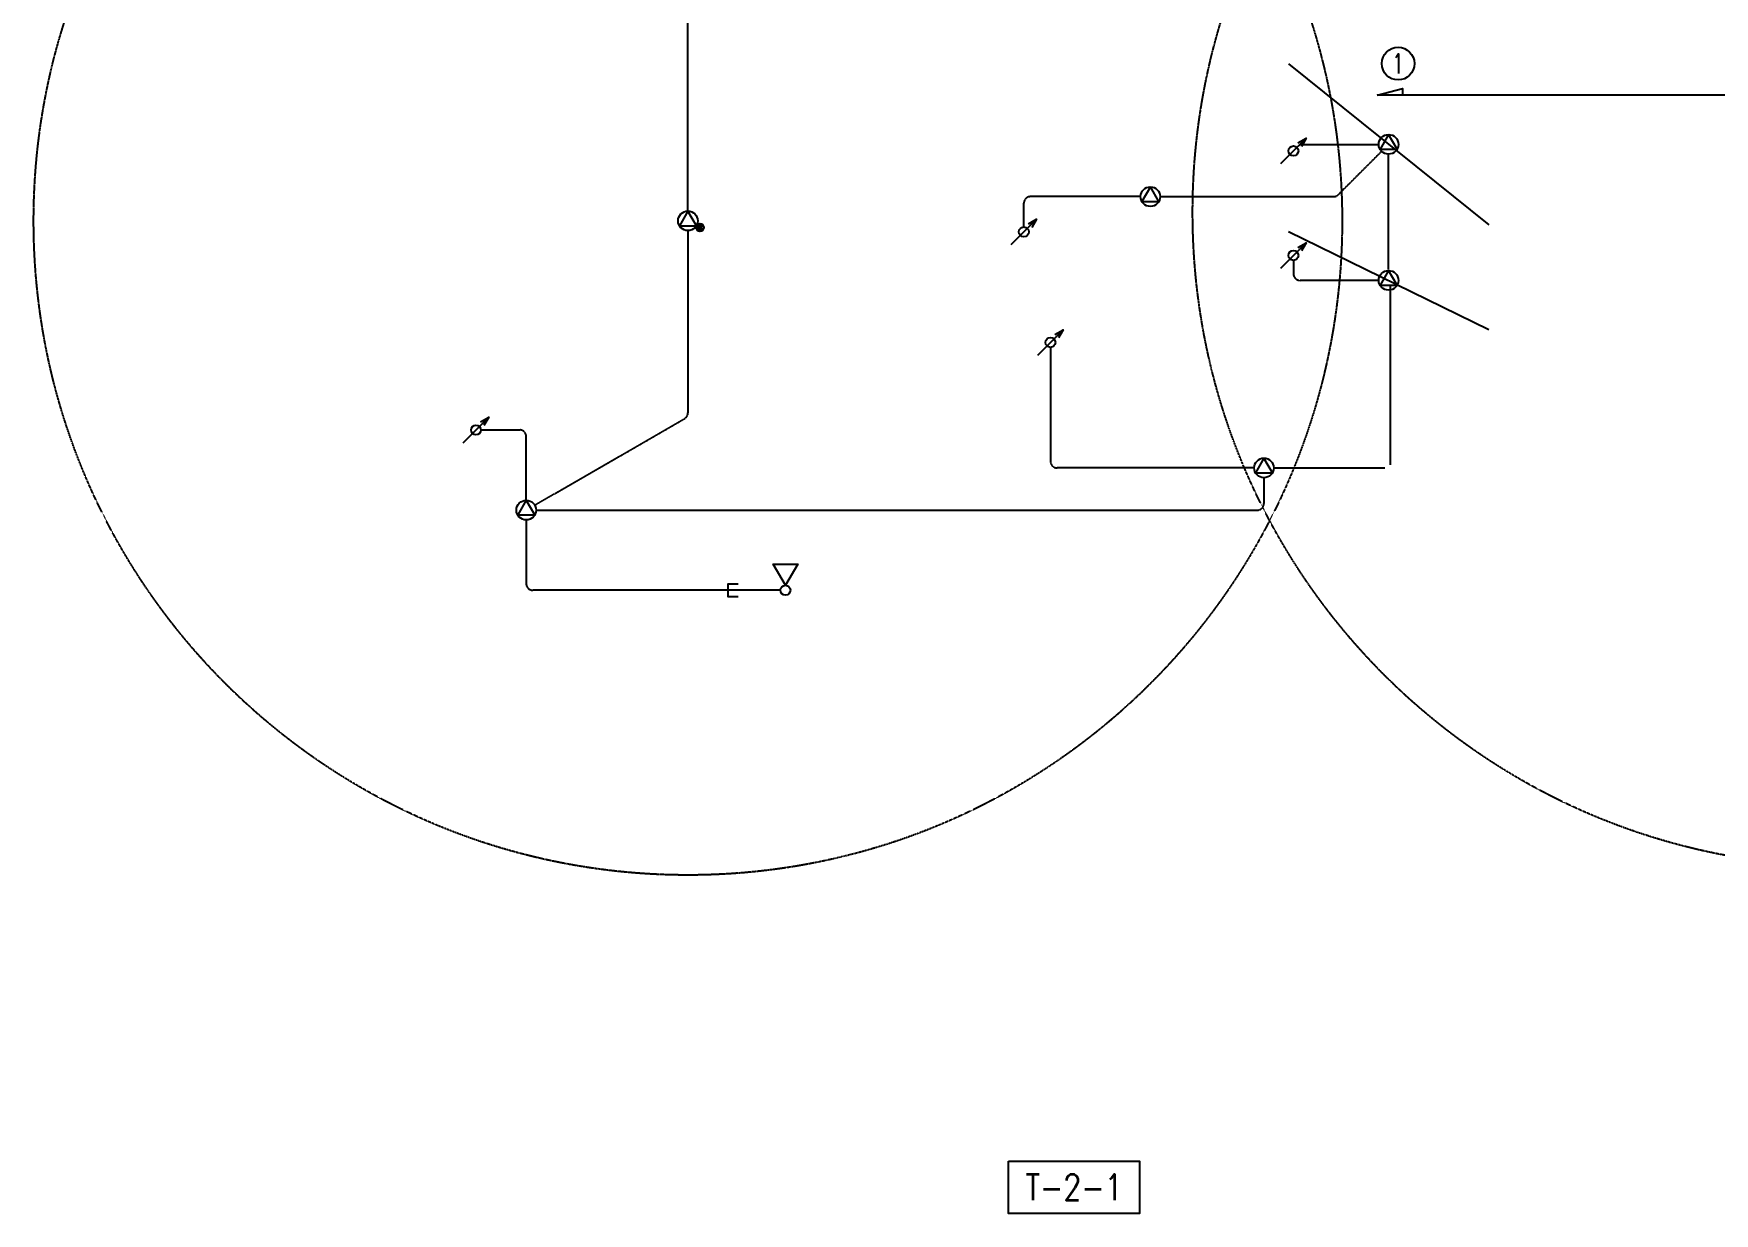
# Model space of a CAD drawing. Header units: millimetres. Extents: x 0 to 176607, y 0 to 59400.
# Drawn here: x 108605 to 134295, y 8325 to 26358 of the extents above; entities that cross this region are included whole.
import ezdxf
from ezdxf.enums import TextEntityAlignment as Align

# ---------------------------------------------------------------- set-up
doc = ezdxf.new("R2010")
doc.units = ezdxf.units.MM
doc.header["$LTSCALE"] = 0.2
doc.set_wipeout_variables(frame=1)
for name, pattern in [('CENTER', [50.8, 31.75, -6.35, 6.35, -6.35]), ('DASHED', [19.05, 12.7, -6.35]), ('HIDDEN', [9.525, 6.35, -3.175])]:
    doc.linetypes.add(name, pattern=pattern)
doc.layers.get('Defpoints').update_dxf_attribs({"color": 5})
for name, color, linetype in [('1_シンボル', 2, 'Continuous'), ('1_回路番号', 4, 'Continuous'), ('1_強調文字', 4, 'Continuous'), ('1_範囲円', 9, 'HIDDEN'), ('1_配線', 1, 'Continuous'), ('1_配線_3', 1, 'DASHED'), ('1_配線_4', 1, 'CENTER')]:
    doc.layers.add(name, color=color, linetype=linetype)
doc.styles.get("Standard").update_dxf_attribs({"font": 'simplex.shx', "width": 0.8, "bigfont": 'extfont2.shx'})

# ---------------------------------------------------------------- blocks, each defined once
blk = doc.blocks.new('H-SP-1')
at = {"color": 0, "linetype": 'ByBlock'}
blk.add_lwpolyline([(150, 0), (475, 188), (475, -188), (150, 0)], dxfattribs=at)
blk.add_circle((75, 0), 75, dxfattribs=at)
blk = doc.blocks.new('TU-SP-1')
at = {"color": 0, "linetype": 'ByBlock'}
blk.add_lwpolyline([(0, 150), (-130, -75), (130, -75), (0, 150)], dxfattribs=at)
blk.add_circle((0, 0), 150, dxfattribs=at)
blk = doc.blocks.new('ATT')
at = {"color": 0, "linetype": 'ByBlock'}
blk.add_line((-194, -120), (195, 269), dxfattribs=at)
blk.add_lwpolyline([(69, 197), (195, 269), (122, 144)], dxfattribs=at)
blk.add_circle((0, 75), 75, dxfattribs=at)
blk = doc.blocks.new('TU-SP-1-ATT')
at = {"color": 0, "linetype": 'ByBlock'}
for p, q in [((155, -154), (155, -50)), ((185, -162), (185, -42)), ((215, -154), (215, -50)), ((245, -103), (245, -100))]:
    blk.add_line(p, q, dxfattribs=at)
blk.add_lwpolyline([(0, 150), (-130, -75), (130, -75), (0, 150)], dxfattribs=at)
for centre, radius in [((0, 0), 150), ((185, -102), 60)]:
    blk.add_circle(centre, radius, dxfattribs=at)

msp = doc.modelspace()

# ---------------------------------------------------------------- linework, layer by layer
at = {"layer": '1_強調文字'}
msp.add_lwpolyline([(123508, 9125), (125508, 9125), (125508, 8325), (123508, 8325)], close=True, dxfattribs=at)
at = {"layer": '1_範囲円'}
for centre in [(118605, 23496), (136320, 23625)]:
    msp.add_circle(centre, 10000, dxfattribs=at)
at = {"layer": '1_配線'}
msp.add_lwpolyline([(119371, 17750), (119221, 17750), (119221, 17950), (119371, 17950)], dxfattribs=at)
at = {"layer": '1_配線_3'}
msp.add_line((120021, 17850), (119221, 17850), dxfattribs=at)
at = {"layer": '1_配線_4'}
for p, q in [((118605, 23646), (118605, 27881)), ((136220, 25415), (129142, 25415)), ((128003, 24665), (129165, 24665)), ((127914, 24618), (127932, 24636)), ((129209, 24559), (128546, 23896)), ((129315, 22754), (129315, 24515)), ((123740, 23402), (123740, 23766)), ((125524, 23866), (123840, 23866)), ((125824, 23866), (128475, 23866)), ((118605, 23346), (118605, 20559)), ((127861, 22892), (127861, 22686)), ((129165, 22586), (127961, 22586)), ((129338, 22515), (129338, 19769)), ((124147, 21562), (124147, 19819)), ((115441, 20300), (116034, 20300)), ((116264, 19150), (118555, 20472)), ((116134, 19225), (116134, 20200)), ((127260, 19719), (124247, 19719)), ((127410, 19569), (127410, 19175)), ((127560, 19719), (129260, 19719)), ((116284, 19075), (127310, 19075)), ((116134, 18925), (116134, 17950)), ((119221, 17850), (116234, 17850))]:
    msp.add_line(p, q, dxfattribs=at)
for centre, start, end in [((128003, 24565), 90, 135), ((128475, 23966), 270, 315), ((123840, 23766), 90, 180), ((127961, 22686), 180, 270), ((118505, 20559), 300, 0), ((116034, 20200), 0, 90), ((124247, 19819), 180, 270), ((127310, 19175), 270, 0), ((116234, 17950), 180, 270)]:
    msp.add_arc(centre, 100, start, end, dxfattribs=at)
at = {"layer": 'Defpoints'}
for p, q in [((127786, 25895), (130845, 23435)), ((127786, 23335), (130845, 21837))]:
    msp.add_line(p, q, dxfattribs=at)

# ---------------------------------------------------------------- block references
at = {"layer": '1_シンボル', "linetype": 'ByBlock'}
for name, p in [('ATT', (127861, 24490)), ('TU-SP-1', (129315, 24665)), ('TU-SP-1', (125674, 23866)), ('ATT', (123740, 23252)), ('ATT', (127861, 22892)), ('TU-SP-1', (129315, 22586)), ('ATT', (124147, 21562)), ('ATT', (115366, 20225)), ('TU-SP-1', (127410, 19719)), ('TU-SP-1', (116134, 19075))]:
    msp.add_blockref(name, p, dxfattribs=at)
at = {"layer": '1_シンボル'}
msp.add_blockref('TU-SP-1-ATT', (118605, 23496), dxfattribs=at)
at = {"layer": '1_シンボル', "linetype": 'ByBlock', "rotation": 90}
msp.add_blockref('H-SP-1', (120096, 17775), dxfattribs=at)

# ---------------------------------------------------------------- texts
at = {"layer": '1_強調文字', "width": 0.8}
msp.add_text('T-2-1', height=400, dxfattribs=at).set_placement((124508, 8725), align=Align.MIDDLE_CENTER)

# ---------------------------------------------------------------- next in the draw order: wipeouts: each hides what was drawn before it
msp.add_wipeout([(129459, 26190), (129458, 26190), (129456, 26190), (129454, 26190), (129452, 26190), (129450, 26190), (129448, 26190), (129447, 26190), (129445, 26190), (129443, 26190), (129441, 26190), (129439, 26190), (129438, 26190), (129436, 26189), (129434, 26189), (129432, 26189), (129430, 26189), (129428, 26189), (129427, 26189), (129425, 26188), (129423, 26188), (129421, 26188), (129419, 26188), (129417, 26187), (129416, 26187), (129414, 26187), (129412, 26186), (129410, 26186), (129408, 26186), (129407, 26185), (129405, 26185), (129403, 26185), (129401, 26184), (129399, 26184), (129398, 26184), (129396, 26183), (129394, 26183), (129392, 26182), (129391, 26182), (129389, 26182), (129387, 26181), (129385, 26181), (129383, 26180), (129382, 26180), (129380, 26179), (129378, 26179), (129376, 26178), (129375, 26178), (129373, 26177), (129371, 26176), (129369, 26176), (129368, 26175), (129366, 26175), (129364, 26174), (129362, 26174), (129361, 26173), (129359, 26172), (129357, 26172), (129356, 26171), (129354, 26170), (129352, 26170), (129350, 26169), (129349, 26168), (129347, 26168), (129345, 26167), (129344, 26166), (129342, 26165), (129340, 26165), (129339, 26164), (129337, 26163), (129335, 26162), (129334, 26162), (129332, 26161), (129330, 26160), (129329, 26159), (129327, 26158), (129326, 26157), (129324, 26157), (129322, 26156), (129321, 26155), (129319, 26154), (129317, 26153), (129316, 26152), (129314, 26151), (129313, 26150), (129311, 26149), (129310, 26148), (129308, 26148), (129306, 26147), (129305, 26146), (129303, 26145), (129302, 26144), (129300, 26143), (129299, 26142), (129297, 26141), (129296, 26140), (129294, 26138), (129293, 26137), (129291, 26136), (129290, 26135), (129288, 26134), (129287, 26133), (129285, 26132), (129284, 26131), (129282, 26130), (129281, 26129), (129279, 26128), (129278, 26126), (129277, 26125), (129275, 26124), (129274, 26123), (129272, 26122), (129271, 26121), (129270, 26119), (129268, 26118), (129267, 26117), (129265, 26116), (129264, 26115), (129263, 26113), (129261, 26112), (129260, 26111), (129259, 26110), (129257, 26108), (129256, 26107), (129255, 26106), (129254, 26104), (129252, 26103), (129251, 26102), (129250, 26100), (129248, 26099), (129247, 26098), (129246, 26096), (129245, 26095), (129243, 26094), (129242, 26092), (129241, 26091), (129240, 26090), (129239, 26088), (129237, 26087), (129236, 26085), (129235, 26084), (129234, 26083), (129233, 26081), (129232, 26080), (129231, 26078), (129229, 26077), (129228, 26075), (129227, 26074), (129226, 26072), (129225, 26071), (129224, 26070), (129223, 26068), (129222, 26067), (129221, 26065), (129220, 26064), (129219, 26062), (129218, 26060), (129217, 26059), (129216, 26057), (129215, 26056), (129214, 26054), (129213, 26053), (129212, 26051), (129211, 26050), (129210, 26048), (129209, 26047), (129208, 26045), (129207, 26043), (129206, 26042), (129205, 26040), (129204, 26039), (129204, 26037), (129203, 26035), (129202, 26034), (129201, 26032), (129200, 26030), (129199, 26029), (129198, 26027), (129198, 26025), (129197, 26024), (129196, 26022), (129195, 26021), (129195, 26019), (129194, 26017), (129193, 26015), (129192, 26014), (129192, 26012), (129191, 26010), (129190, 26009), (129190, 26007), (129189, 26005), (129188, 26004), (129188, 26002), (129187, 26000), (129186, 25998), (129186, 25997), (129185, 25995), (129184, 25993), (129184, 25992), (129183, 25990), (129183, 25988), (129182, 25986), (129182, 25985), (129181, 25983), (129181, 25981), (129180, 25979), (129180, 25978), (129179, 25976), (129179, 25974), (129178, 25972), (129178, 25970), (129177, 25969), (129177, 25967), (129176, 25965), (129176, 25963), (129176, 25962), (129175, 25960), (129175, 25958), (129174, 25956), (129174, 25954), (129174, 25953), (129173, 25951), (129173, 25949), (129173, 25947), (129172, 25945), (129172, 25944), (129172, 25942), (129172, 25940), (129171, 25938), (129171, 25936), (129171, 25934), (129171, 25933), (129170, 25931), (129170, 25929), (129170, 25927), (129170, 25925), (129170, 25924), (129170, 25922), (129169, 25920), (129169, 25918), (129169, 25916), (129169, 25914), (129169, 25913), (129169, 25911), (129169, 25909), (129169, 25907), (129169, 25905), (129169, 25903), (129169, 25902), (129169, 25900), (129169, 25898), (129169, 25896), (129169, 25894), (129169, 25892), (129169, 25891), (129169, 25889), (129169, 25887), (129169, 25885), (129169, 25883), (129169, 25881), (129169, 25880), (129169, 25878), (129170, 25876), (129170, 25874), (129170, 25872), (129170, 25870), (129170, 25869), (129170, 25867), (129171, 25865), (129171, 25863), (129171, 25861), (129171, 25860), (129172, 25858), (129172, 25856), (129172, 25854), (129172, 25852), (129173, 25850), (129173, 25849), (129173, 25847), (129174, 25845), (129174, 25843), (129174, 25841), (129175, 25840), (129175, 25838), (129176, 25836), (129176, 25834), (129176, 25833), (129177, 25831), (129177, 25829), (129178, 25827), (129178, 25825), (129179, 25824), (129179, 25822), (129180, 25820), (129180, 25818), (129181, 25817), (129181, 25815), (129182, 25813), (129182, 25811), (129183, 25810), (129183, 25808), (129184, 25806), (129184, 25804), (129185, 25803), (129186, 25801), (129186, 25799), (129187, 25797), (129188, 25796), (129188, 25794), (129189, 25792), (129190, 25791), (129190, 25789), (129191, 25787), (129192, 25786), (129192, 25784), (129193, 25782), (129194, 25780), (129195, 25779), (129195, 25777), (129196, 25775), (129197, 25774), (129198, 25772), (129198, 25771), (129199, 25769), (129200, 25767), (129201, 25766), (129202, 25764), (129203, 25762), (129204, 25761), (129204, 25759), (129205, 25758), (129206, 25756), (129207, 25754), (129208, 25753), (129209, 25751), (129210, 25750), (129211, 25748), (129212, 25746), (129213, 25745), (129214, 25743), (129215, 25742), (129216, 25740), (129217, 25739), (129218, 25737), (129219, 25736), (129220, 25734), (129221, 25733), (129222, 25731), (129223, 25730), (129224, 25728), (129225, 25727), (129226, 25725), (129227, 25724), (129228, 25722), (129229, 25721), (129231, 25719), (129232, 25718), (129233, 25716), (129234, 25715), (129235, 25714), (129236, 25712), (129237, 25711), (129239, 25709), (129240, 25708), (129241, 25707), (129242, 25705), (129243, 25704), (129245, 25703), (129246, 25701), (129247, 25700), (129248, 25698), (129250, 25697), (129251, 25696), (129252, 25695), (129254, 25693), (129255, 25692), (129256, 25691), (129257, 25689), (129259, 25688), (129260, 25687), (129261, 25686), (129263, 25684), (129264, 25683), (129265, 25682), (129267, 25681), (129268, 25679), (129270, 25678), (129271, 25677), (129272, 25676), (129274, 25675), (129275, 25674), (129277, 25672), (129278, 25671), (129279, 25670), (129281, 25669), (129282, 25668), (129284, 25667), (129285, 25666), (129287, 25664), (129288, 25663), (129290, 25662), (129291, 25661), (129293, 25660), (129294, 25659), (129296, 25658), (129297, 25657), (129299, 25656), (129300, 25655), (129302, 25654), (129303, 25653), (129305, 25652), (129306, 25651), (129308, 25650), (129310, 25649), (129311, 25648), (129313, 25647), (129314, 25646), (129316, 25645), (129317, 25645), (129319, 25644), (129321, 25643), (129322, 25642), (129324, 25641), (129326, 25640), (129327, 25639), (129329, 25639), (129330, 25638), (129332, 25637), (129334, 25636), (129335, 25635), (129337, 25635), (129339, 25634), (129340, 25633), (129342, 25632), (129344, 25632), (129345, 25631), (129347, 25630), (129349, 25629), (129350, 25629), (129352, 25628), (129354, 25627), (129356, 25627), (129357, 25626), (129359, 25625), (129361, 25625), (129362, 25624), (129364, 25623), (129366, 25623), (129368, 25622), (129369, 25622), (129371, 25621), (129373, 25621), (129375, 25620), (129376, 25620), (129378, 25619), (129380, 25618), (129382, 25618), (129383, 25617), (129385, 25617), (129387, 25617), (129389, 25616), (129391, 25616), (129392, 25615), (129394, 25615), (129396, 25614), (129398, 25614), (129399, 25614), (129401, 25613), (129403, 25613), (129405, 25612), (129407, 25612), (129408, 25612), (129410, 25611), (129412, 25611), (129414, 25611), (129416, 25611), (129417, 25610), (129419, 25610), (129421, 25610), (129423, 25610), (129425, 25609), (129427, 25609), (129428, 25609), (129430, 25609), (129432, 25609), (129434, 25608), (129436, 25608), (129438, 25608), (129439, 25608), (129441, 25608), (129443, 25608), (129445, 25608), (129447, 25607), (129448, 25607), (129450, 25607), (129452, 25607), (129454, 25607), (129456, 25607), (129458, 25607), (129459, 25607), (129461, 25607), (129463, 25607), (129465, 25607), (129467, 25607), (129469, 25607), (129470, 25607), (129472, 25607), (129474, 25607), (129476, 25608), (129478, 25608), (129480, 25608), (129481, 25608), (129483, 25608), (129485, 25608), (129487, 25608), (129489, 25609), (129491, 25609), (129492, 25609), (129494, 25609), (129496, 25609), (129498, 25610), (129500, 25610), (129502, 25610), (129503, 25610), (129505, 25611), (129507, 25611), (129509, 25611), (129511, 25611), (129512, 25612), (129514, 25612), (129516, 25612), (129518, 25613), (129520, 25613), (129521, 25614), (129523, 25614), (129525, 25614), (129527, 25615), (129528, 25615), (129530, 25616), (129532, 25616), (129534, 25617), (129536, 25617), (129537, 25617), (129539, 25618), (129541, 25618), (129543, 25619), (129544, 25620), (129546, 25620), (129548, 25621), (129550, 25621), (129551, 25622), (129553, 25622), (129555, 25623), (129557, 25623), (129558, 25624), (129560, 25625), (129562, 25625), (129564, 25626), (129565, 25627), (129567, 25627), (129569, 25628), (129570, 25629), (129572, 25629), (129574, 25630), (129575, 25631), (129577, 25632), (129579, 25632), (129580, 25633), (129582, 25634), (129584, 25635), (129585, 25635), (129587, 25636), (129589, 25637), (129590, 25638), (129592, 25639), (129594, 25639), (129595, 25640), (129597, 25641), (129599, 25642), (129600, 25643), (129602, 25644), (129603, 25645), (129605, 25645), (129607, 25646), (129608, 25647), (129610, 25648), (129611, 25649), (129613, 25650), (129614, 25651), (129616, 25652), (129617, 25653), (129619, 25654), (129621, 25655), (129622, 25656), (129624, 25657), (129625, 25658), (129627, 25659), (129628, 25660), (129630, 25661), (129631, 25662), (129633, 25663), (129634, 25664), (129636, 25666), (129637, 25667), (129638, 25668), (129640, 25669), (129641, 25670), (129643, 25671), (129644, 25672), (129646, 25674), (129647, 25675), (129648, 25676), (129650, 25677), (129651, 25678), (129653, 25679), (129654, 25681), (129655, 25682), (129657, 25683), (129658, 25684), (129659, 25686), (129661, 25687), (129662, 25688), (129663, 25689), (129665, 25691), (129666, 25692), (129667, 25693), (129669, 25695), (129670, 25696), (129671, 25697), (129672, 25698), (129674, 25700), (129675, 25701), (129676, 25703), (129677, 25704), (129679, 25705), (129680, 25707), (129681, 25708), (129682, 25709), (129683, 25711), (129685, 25712), (129686, 25714), (129687, 25715), (129688, 25716), (129689, 25718), (129690, 25719), (129691, 25721), (129693, 25722), (129694, 25724), (129695, 25725), (129696, 25727), (129697, 25728), (129698, 25730), (129699, 25731), (129700, 25733), (129701, 25734), (129702, 25736), (129703, 25737), (129704, 25739), (129705, 25740), (129706, 25742), (129707, 25743), (129708, 25745), (129709, 25746), (129710, 25748), (129711, 25750), (129712, 25751), (129713, 25753), (129714, 25754), (129715, 25756), (129716, 25758), (129716, 25759), (129717, 25761), (129718, 25762), (129719, 25764), (129720, 25766), (129721, 25767), (129722, 25769), (129722, 25771), (129723, 25772), (129724, 25774), (129725, 25775), (129725, 25777), (129726, 25779), (129727, 25780), (129728, 25782), (129728, 25784), (129729, 25786), (129730, 25787), (129731, 25789), (129731, 25791), (129732, 25792), (129733, 25794), (129733, 25796), (129734, 25797), (129735, 25799), (129735, 25801), (129736, 25803), (129736, 25804), (129737, 25806), (129738, 25808), (129738, 25810), (129739, 25811), (129739, 25813), (129740, 25815), (129740, 25817), (129741, 25818), (129741, 25820), (129742, 25822), (129742, 25824), (129743, 25825), (129743, 25827), (129744, 25829), (129744, 25831), (129744, 25833), (129745, 25834), (129745, 25836), (129746, 25838), (129746, 25840), (129746, 25841), (129747, 25843), (129747, 25845), (129747, 25847), (129748, 25849), (129748, 25850), (129748, 25852), (129749, 25854), (129749, 25856), (129749, 25858), (129749, 25860), (129750, 25861), (129750, 25863), (129750, 25865), (129750, 25867), (129751, 25869), (129751, 25870), (129751, 25872), (129751, 25874), (129751, 25876), (129751, 25878), (129751, 25880), (129752, 25881), (129752, 25883), (129752, 25885), (129752, 25887), (129752, 25889), (129752, 25891), (129752, 25892), (129752, 25894), (129752, 25896), (129752, 25898), (129752, 25900), (129752, 25902), (129752, 25903), (129752, 25905), (129752, 25907), (129752, 25909), (129752, 25911), (129752, 25913), (129752, 25914), (129752, 25916), (129751, 25918), (129751, 25920), (129751, 25922), (129751, 25924), (129751, 25925), (129751, 25927), (129751, 25929), (129750, 25931), (129750, 25933), (129750, 25934), (129750, 25936), (129749, 25938), (129749, 25940), (129749, 25942), (129749, 25944), (129748, 25945), (129748, 25947), (129748, 25949), (129747, 25951), (129747, 25953), (129747, 25954), (129746, 25956), (129746, 25958), (129746, 25960), (129745, 25962), (129745, 25963), (129744, 25965), (129744, 25967), (129744, 25969), (129743, 25970), (129743, 25972), (129742, 25974), (129742, 25976), (129741, 25978), (129741, 25979), (129740, 25981), (129740, 25983), (129739, 25985), (129739, 25986), (129738, 25988), (129738, 25990), (129737, 25992), (129736, 25993), (129736, 25995), (129735, 25997), (129735, 25998), (129734, 26000), (129733, 26002), (129733, 26004), (129732, 26005), (129731, 26007), (129731, 26009), (129730, 26010), (129729, 26012), (129728, 26014), (129728, 26015), (129727, 26017), (129726, 26019), (129725, 26021), (129725, 26022), (129724, 26024), (129723, 26025), (129722, 26027), (129722, 26029), (129721, 26030), (129720, 26032), (129719, 26034), (129718, 26035), (129717, 26037), (129716, 26039), (129716, 26040), (129715, 26042), (129714, 26043), (129713, 26045), (129712, 26047), (129711, 26048), (129710, 26050), (129709, 26051), (129708, 26053), (129707, 26054), (129706, 26056), (129705, 26057), (129704, 26059), (129703, 26060), (129702, 26062), (129701, 26064), (129700, 26065), (129699, 26067), (129698, 26068), (129697, 26070), (129696, 26071), (129695, 26072), (129694, 26074), (129693, 26075), (129691, 26077), (129690, 26078), (129689, 26080), (129688, 26081), (129687, 26083), (129686, 26084), (129685, 26085), (129683, 26087), (129682, 26088), (129681, 26090), (129680, 26091), (129679, 26092), (129677, 26094), (129676, 26095), (129675, 26096), (129674, 26098), (129672, 26099), (129671, 26100), (129670, 26102), (129669, 26103), (129667, 26104), (129666, 26106), (129665, 26107), (129663, 26108), (129662, 26110), (129661, 26111), (129659, 26112), (129658, 26113), (129657, 26115), (129655, 26116), (129654, 26117), (129653, 26118), (129651, 26119), (129650, 26121), (129648, 26122), (129647, 26123), (129646, 26124), (129644, 26125), (129643, 26126), (129641, 26128), (129640, 26129), (129638, 26130), (129637, 26131), (129636, 26132), (129634, 26133), (129633, 26134), (129631, 26135), (129630, 26136), (129628, 26137), (129627, 26138), (129625, 26140), (129624, 26141), (129622, 26142), (129621, 26143), (129619, 26144), (129617, 26145), (129616, 26146), (129614, 26147), (129613, 26148), (129611, 26148), (129610, 26149), (129608, 26150), (129607, 26151), (129605, 26152), (129603, 26153), (129602, 26154), (129600, 26155), (129599, 26156), (129597, 26157), (129595, 26157), (129594, 26158), (129592, 26159), (129590, 26160), (129589, 26161), (129587, 26162), (129585, 26162), (129584, 26163), (129582, 26164), (129580, 26165), (129579, 26165), (129577, 26166), (129575, 26167), (129574, 26168), (129572, 26168), (129570, 26169), (129569, 26170), (129567, 26170), (129565, 26171), (129564, 26172), (129562, 26172), (129560, 26173), (129558, 26174), (129557, 26174), (129555, 26175), (129553, 26175), (129551, 26176), (129550, 26176), (129548, 26177), (129546, 26178), (129544, 26178), (129543, 26179), (129541, 26179), (129539, 26180), (129537, 26180), (129536, 26181), (129534, 26181), (129532, 26182), (129530, 26182), (129528, 26182), (129527, 26183), (129525, 26183), (129523, 26184), (129521, 26184), (129520, 26184), (129518, 26185), (129516, 26185), (129514, 26185), (129512, 26186), (129511, 26186), (129509, 26186), (129507, 26187), (129505, 26187), (129503, 26187), (129502, 26188), (129500, 26188), (129498, 26188), (129496, 26188), (129494, 26189), (129492, 26189), (129491, 26189), (129489, 26189), (129487, 26189), (129485, 26189), (129483, 26190), (129481, 26190), (129480, 26190), (129478, 26190), (129476, 26190), (129474, 26190), (129472, 26190), (129470, 26190), (129469, 26190), (129467, 26190), (129465, 26190), (129463, 26190), (129461, 26190)])

# ---------------------------------------------------------------- next in the draw order: linework, layer by layer
at = {"layer": '1_回路番号'}
msp.add_circle((129460, 25899), 250, dxfattribs=at)
at = {"layer": '1_配線'}
msp.add_lwpolyline([(129142, 25415), (129528, 25519), (129528, 25415)], dxfattribs=at)

# ---------------------------------------------------------------- next in the draw order: texts
at = {"layer": '1_回路番号', "linetype": 'Continuous', "lineweight": 0, "width": 0.7}
msp.add_text('1', height=300, dxfattribs=at).set_placement((129460, 25899), align=Align.MIDDLE)

doc.saveas('drawing.dxf')
